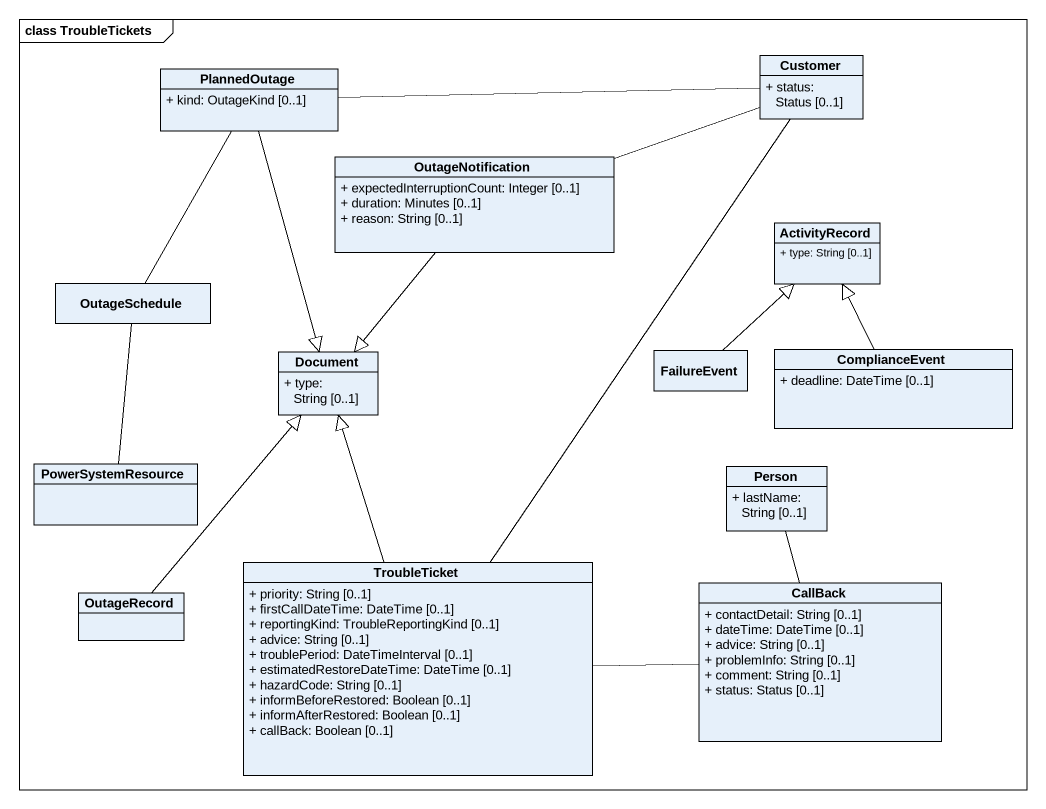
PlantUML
@startuml
mainframe class TroubleTickets
hide circle
hide empty members
skinparam classAttributeIconSize 0
class PlannedOutage {
  + kind: OutageKind [0..1]
}
class Customer {
  + status: Status [0..1]
}
class OutageNotification {
  + expectedInterruptionCount: Integer [0..1]
  + duration: Minutes [0..1]
  + reason: String [0..1]
}
class ActivityRecord {
  + type: String [0..1]
}
class OutageSchedule
class Document {
  + type: String [0..1]
}
class FailureEvent
class ComplianceEvent {
  + deadline: DateTime [0..1]
}
class PowerSystemResource
class "Person" as Person_ {
  + lastName: String [0..1]
}
class OutageRecord
class TroubleTicket {
  + priority: String [0..1]
  + firstCallDateTime: DateTime [0..1]
  + reportingKind: TroubleReportingKind [0..1]
  + advice: String [0..1]
  + troublePeriod: DateTimeInterval [0..1]
  + estimatedRestoreDateTime: DateTime [0..1]
  + hazardCode: String [0..1]
  + informBeforeRestored: Boolean [0..1]
  + informAfterRestored: Boolean [0..1]
  + callBack: Boolean [0..1]
}
class CallBack {
  + contactDetail: String [0..1]
  + dateTime: DateTime [0..1]
  + advice: String [0..1]
  + problemInfo: String [0..1]
  + comment: String [0..1]
  + status: Status [0..1]
}
PlannedOutage -- OutageSchedule
PlannedOutage --|> Document
Customer -left- PlannedOutage
Customer -left- OutageNotification
OutageNotification --|> Document
OutageSchedule -- PowerSystemResource
FailureEvent -up-|> ActivityRecord
ComplianceEvent -up-|> ActivityRecord
Person_ -- CallBack
OutageRecord -up-|> Document
TroubleTicket -up- Customer
TroubleTicket -up-|> Document
CallBack -left- TroubleTicket
@enduml
